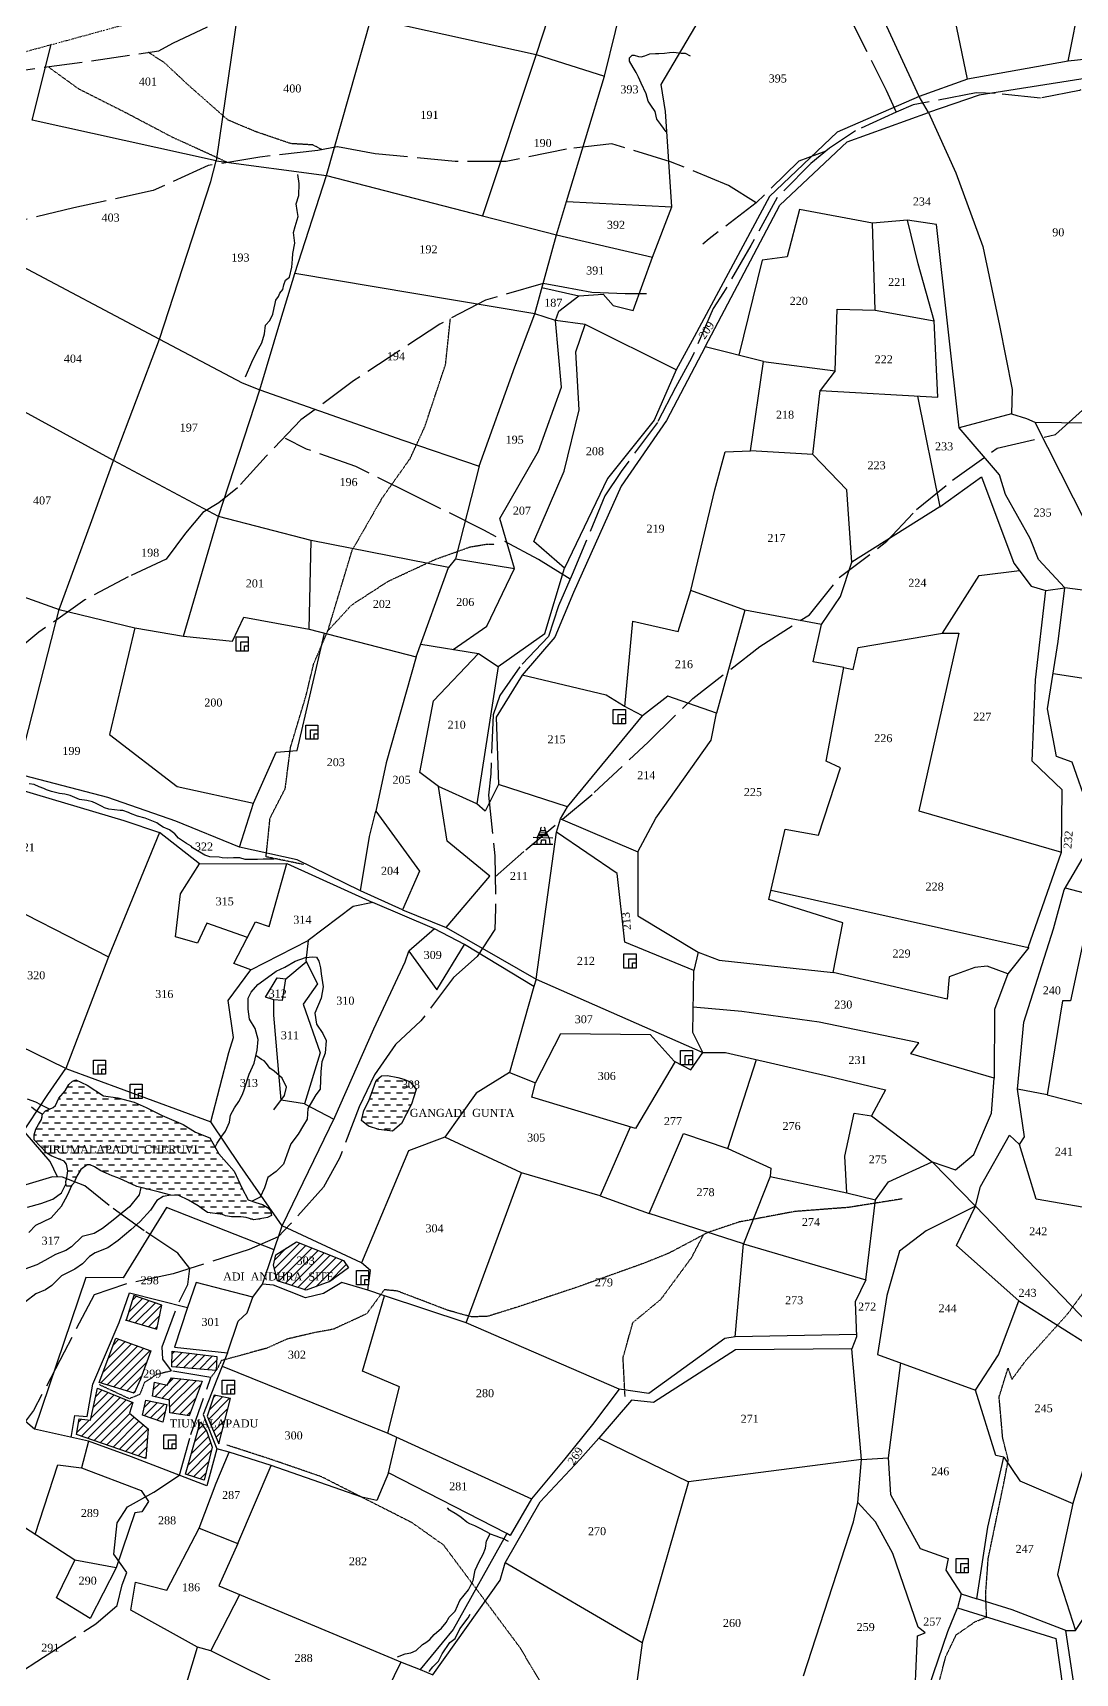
# Model space of a CAD drawing. Header units: millimetres. Extents: x 13 to 1625, y -988 to 841.
# Drawn here: x 753 to 1078, y -73 to 440 of the extents above; entities that cross this region are included whole.
import ezdxf

# ---------------------------------------------------------------- set-up
doc = ezdxf.new("R2010")
doc.units = ezdxf.units.MM
doc.header["$MEASUREMENT"] = 0
for name, pattern in [('ACAD_ISO02W100', [15, 12, -3]), ('ACAD_ISO07W100', [3, 0, -3]), ('BORDER', [1.75, 0.5, -0.25, 0.5, -0.25, 0, -0.25])]:
    doc.linetypes.add(name, pattern=pattern)
for name, color, linetype in [('CARTTRACK', 30, 'ACAD_ISO02W100'), ('NALA', 4, 'Continuous'), ('SQUAREWELL', 5, 'Continuous'), ('SURVEY_BND', 7, 'Continuous'), ('SURVEY_NO', 7, 'Continuous'), ('VILLAGE_AREA', 1, 'Continuous'), ('WATER_BODY', 4, 'Continuous')]:
    doc.layers.add(name, color=color, linetype=linetype)
doc.layers.add('FOOTPATH', color=150, linetype='ACAD_ISO07W100', lineweight=30)
doc.layers.add('VILL_BOUNDARY', color=6, linetype='BORDER', lineweight=30)
doc.styles.get("Standard").update_dxf_attribs({"font": 'TIMES.TTF'})

# ---------------------------------------------------------------- blocks, each defined once
blk = doc.blocks.new('1')
at = {"layer": 'VILLAGE_AREA'}
for points in [[(910.23, 188.45), (911.32, 190.76), (912.77, 190.81), (914.03, 188.34)], [(911.09, 190.26), (913.07, 190.22)], [(908.53, 186.41), (915.18, 186.42)], [(915.17, 188.31), (909.03, 188.48)], [(910.23, 188.45), (910.11, 186.42)], [(910.54, 189.11), (913.62, 189.15)], [(910.78, 189.6), (913.4, 189.58)], [(911.49, 186.42), (911.57, 187.76), (912.83, 187.79), (912.82, 186.42)], [(914.03, 188.34), (914.19, 186.42)]]:
    blk.add_lwpolyline(points, dxfattribs=at)
for centre, radius, start, end in [((912, 191.06), 0.74, 119.0242, 204.1162), ((911.98, 191), 0.813, 346.4629, 57.1478)]:
    blk.add_arc(centre, radius, start, end, dxfattribs=at)

msp = doc.modelspace()

# ---------------------------------------------------------------- hatches: boundary and pattern name
at = {"layer": 'VILLAGE_AREA'}
h = msp.add_hatch(dxfattribs=at)
h.set_pattern_fill('ANSI31', color=256, scale=15, style=0)
h.paths.add_polyline_path([(835.04, 62.19), (828.52, 58.14), (827.87, 54.91), (829.03, 49.97), (838, 47.05), (845.44, 49.81), (851.27, 54.02), (849.68, 56.37)])
h.paths.add_polyline_path([(811.45, 49.41), (846.56, 49.41), (846.56, 53.25), (811.45, 53.25)], flags=9)
h.paths.add_polyline_path([(834.42, 54.41), (841.22, 54.41), (841.22, 58.22), (834.42, 58.22)], flags=24)
h = msp.add_hatch(dxfattribs=at)
h.set_pattern_fill('ANSI31', color=256, scale=15, style=0)
h.paths.add_polyline_path([(792.88, 42.36), (784.18, 45.39), (781.79, 37.68), (791.4, 34.9)])
h.paths.add_polyline_path([(810.16, 26.39), (796.16, 28), (796.02, 23.09), (809.85, 22.01)])
h.paths.add_polyline_path([(789.43, 28.15), (778.52, 32.12), (773.34, 18.24), (784.31, 14.94), (786.29, 19.28)])
h.paths.add_polyline_path([(782.81, 8.63), (783.86, 11.94), (772.84, 16.51), (770.58, 6.43), (767.11, 6.87), (766.22, 2.03), (787.94, -5.46), (788.6, 3.73)])
h.paths.add_polyline_path([(794.5, 11.34), (787.95, 12.71), (786.9, 8.03), (793.24, 5.89)])
h.paths.add_polyline_path([(805.52, 18.63), (795.99, 19.68), (794.61, 17.42), (790.59, 18.36), (789.98, 13.95), (795.27, 12.74), (795.44, 8.71), (801.5, 7.83)])
h.paths.add_polyline_path([(814.34, 13.26), (809.28, 14.24), (807.11, 7.67), (810.7, -0.97)])
h.paths.add_polyline_path([(808.6, -1.97), (807, 2.9), (805.03, 5.98), (804.35, 3.82), (800.34, -10.41), (806.2, -12.25)])
h.paths.add_polyline_path([(794.74, 3.5), (823.09, 3.5), (823.09, 7.33), (794.74, 7.33)], flags=9)
at = {"layer": 'WATER_BODY'}
h = msp.add_hatch(dxfattribs=at)
h.set_pattern_fill('DASH', color=256, scale=15, style=0)
h.paths.add_polyline_path([(799.62, 98.9), (793.07, 101.65), (787.98, 104.12), (784.32, 105.78), (779.15, 107.15), (774.66, 107.8), (769.6, 111.17), (766.05, 112.83), (765.04, 112.36), (763.85, 111.35), (762.65, 109.32), (760.74, 107.05), (759.65, 104.84), (758.96, 104.16), (757.84, 103.65), (756.54, 103.11), (755.6, 102.1), (755.34, 100.45), (754.4, 98.86), (753.54, 97.35), (752.99, 95.65), (752.99, 94.02), (756.94, 89.88), (758.5, 88.98), (760.12, 88.36), (762.4, 87.35), (763.09, 86.45), (763.49, 84.35), (763.27, 82.18), (763.19, 81.93), (765.59, 80.97), (766.38, 82.69), (767.61, 84.75), (769.6, 86.3), (770.47, 86.28), (771.86, 85.67), (773.86, 84.41), (775.49, 83.63), (777.37, 82.86), (779.17, 82.2), (780.8, 81.47), (785.06, 79.43), (792.24, 77.75), (795.71, 76.78), (798.28, 76.65), (801.22, 75.23), (804.3, 73.39), (806.18, 72.13), (807.24, 71.36), (809.6, 71.03), (811.85, 70.78), (812.87, 70.3), (814.66, 70.01), (817.64, 70.01), (819.23, 69.77), (821.72, 69.07), (824.78, 69.56), (825.97, 69.77), (827.2, 70.46), (826.88, 71.97), (825.9, 72.95), (824.42, 73.85), (822.28, 74.5), (819.93, 75.3), (817.94, 79.06), (815.48, 84.25), (810.74, 89.67), (807.94, 94.64), (803.49, 96.45)])
h.paths.add_polyline_path([(870.94, 105.16), (872.4, 109.77), (870.53, 112.16), (868.55, 112.99), (866.69, 113.56), (863.47, 114.18), (861.54, 114.03), (859.93, 112.63), (858.9, 109.72), (857.6, 106.25), (856.09, 103.24), (855.31, 100.13), (857.49, 98.36), (860.77, 97.27), (865.02, 96.76), (867.88, 99.14)])
h.paths.add_polyline_path([(754.61, 89.19), (803.67, 89.19), (803.67, 93.02), (754.61, 93.02)], flags=25)
h.paths.add_polyline_path([(867.31, 109.43), (874.11, 109.43), (874.11, 113.23), (867.31, 113.23)], flags=9)

# ---------------------------------------------------------------- linework, layer by layer
at = {"layer": 'CARTTRACK'}
for points in [[(1245.8, 474.74), (1228.27, 473.83), (1225.01, 472.45), (1222.18, 463.27), (1220.67, 445.62), (1218.97, 440.98), (1213.68, 440.12), (1201.55, 442.2), (1191.21, 443.91), (1182.87, 445.3), (1173.63, 444.44), (1147.59, 441.12), (1131.12, 438.44), (1117.39, 437.21), (1106.28, 435.45), (1094.29, 427.32), (1079.76, 421.93), (1067.58, 419.58), (1053.39, 421.01), (1047.51, 421.17), (1027.78, 417.43), (1022.51, 415.14)], [(741.29, 427.11), (770.94, 431.25), (791.94, 434.34), (796.32, 436.68), (817.16, 446.65)], [(1007.84, 444.81), (1019.34, 422.08), (1022.51, 415.14), (1009.74, 409.39), (1001.6, 403.91), (995.77, 399.12), (985.3, 388.53), (977.07, 373.47), (968.51, 358.84), (965.21, 353.84), (958.53, 338.33), (953.48, 329.19), (947.83, 318.23), (936.48, 302.89), (931.38, 295.27), (921.22, 270.75), (916.89, 260.87), (913.75, 251.37), (904.78, 241.87), (898.6, 232.94), (896.45, 226.9), (895.76, 208.46), (895.06, 201.72), (896.98, 182.77), (897.25, 166.32), (897.03, 159.77), (891.53, 151.32), (884.12, 144.82), (873.87, 131.25), (866.01, 123.83), (859.4, 114.39), (854.59, 104.4), (848.45, 88.32), (843.44, 79.26), (833.29, 67.89), (829.28, 63.71), (820.26, 59.82), (796.5, 52.24), (781.55, 48.97), (771.73, 45.62), (762.38, 27.75), (752.83, 9.48), (744.23, -2.01)], [(978.73, 386.85), (970.06, 392.21), (951.97, 399.68), (933.6, 405.25), (919.37, 403.61), (900.51, 399.77), (884.63, 399.77), (859.59, 402.18), (847.75, 404.36), (841.64, 403.23), (823.5, 401.12), (807.36, 398.48), (790.21, 390.65), (765.39, 385.3), (741.96, 379.61)], [(1000.51, 403.01), (992.01, 399.86), (978.73, 386.85), (964.04, 375.63), (962.07, 373.89)], [(944.41, 358.43), (937.71, 358.43), (927.37, 358.86), (918.33, 360.45), (912.1, 361.61), (894.14, 356.4), (879.86, 348.97), (852.87, 331.21), (836.33, 319), (825.57, 307.68), (816.54, 297.75), (810.73, 293.09), (805.73, 290.04), (800.3, 283.64), (794.25, 275.45), (782.41, 269.96), (768.86, 262.75), (754.46, 252.64), (743.28, 243.34)], [(897.09, 176.27), (906.67, 184.66), (928.06, 202.54), (944.93, 218.36), (958.87, 231.99), (979.88, 248.16), (995.38, 258.15), (1004.67, 269.75), (1019.59, 281.08), (1028.8, 290.98), (1040.12, 300.16), (1054.06, 310.21), (1072.28, 314.42), (1080.7, 322.05)], [(920.55, 269.24), (910.71, 275.42), (893.54, 284.58), (871.2, 295.73), (853.6, 304.41), (838.12, 309.89), (831.59, 313.25)], [(760.32, 82.49), (758, 87.31), (750.21, 96.39), (743.89, 104.4), (737.93, 113.86), (734.79, 124.76), (729.68, 137.29), (722.36, 158.07), (721.49, 169.75), (720.38, 174.04), (713.71, 180.99), (708.15, 184.67), (690.11, 189.26), (663.27, 195.39), (620.68, 205.87)], [(734.63, -81.27), (755.94, -67.62), (772.32, -57.12), (778.96, -51.4), (780.48, -44.97), (781.99, -41.1), (777.92, -35.42), (778.96, -25.59), (782.2, -20.62), (790.43, -16.08), (798.48, -10.69), (801.99, 2.02), (808.24, 19.79), (795.94, 21.87), (793.19, 25.51), (793, 29.39), (798.4, 43.7), (801.05, 48.91), (801.63, 53.88), (797.93, 58.69), (787.42, 65.59), (776.44, 73.53), (768.82, 79.69), (761.91, 82.43), (758.72, 82.54), (744.12, 78.08)]]:
    msp.add_lwpolyline(points, dxfattribs=at)
at = {"layer": 'FOOTPATH', "ltscale": 0.0005}
for points in [[(842.92, 403.47), (840.11, 404.93), (833.26, 405.34), (822.41, 409.02), (813.6, 412.7), (801.42, 423.43), (793.65, 430.69), (788.67, 433.86)], [(813.41, 399.47), (807.77, 402.06), (796.31, 407.28), (780.54, 415.56), (766.93, 422.41), (757.36, 429.35)], [(844.82, 253.11), (852.41, 278.24), (861.88, 294.72), (870.57, 306.98), (875.15, 316.94), (881.61, 336.34), (883.11, 350.66)], [(837.2, 180.09), (825.51, 182.48), (826.74, 194.55), (831.5, 203.84), (833.14, 216.66), (838.01, 232.87), (840.36, 242.69), (844.82, 253.11), (852.26, 261.2), (863.71, 268.63), (878.48, 275.48), (889.33, 279.34), (894.38, 280.17), (896.79, 280.17)], [(1024.35, 75.6), (1007.49, 72.92), (990.8, 71.67), (973.42, 68.39), (963.53, 65.08), (951.37, 58.62), (943.46, 55.44), (923, 48.11), (904.42, 41.91), (894.86, 38.92), (889.75, 38.73), (882.41, 40.75), (873.83, 44.03), (866.49, 46.82), (862.44, 47.21), (856.94, 39.69), (846.51, 34.87), (840.63, 33.81), (832.04, 31.79), (825.57, 28.89), (811.52, 25.09), (810.27, 22.58), (808.24, 19.79)], [(937.72, 13.89), (937.09, 25.96), (940.17, 37), (948.93, 44.25), (958.54, 57.31), (962.24, 64.39)], [(1033.6, -84.2), (1037.97, -67.4), (1041.23, -60.61), (1047.18, -56.49), (1050.75, -55.06), (1050.43, -48.09), (1051.23, -36.79), (1056.31, -12.3), (1057.51, -5.98), (1055.76, 0.92), (1054.65, 13.75), (1057.43, 22.67), (1058.62, 19.18), (1063.14, 25.29), (1076.16, 39.79), (1081.73, 47.38)], [(795.94, 21.87), (791.44, 20.76), (787.48, 18.26), (786.04, 14.5), (782.76, 13.15), (773.3, 17.58)], [(979.73, -220.41), (977.28, -214.82), (972.42, -208.07), (969.04, -193.53), (964.9, -186.89), (956.88, -173.87), (949.6, -156), (940.95, -130.34), (937.18, -112.1), (933.42, -104.59), (917.36, -85.62), (904.96, -64.71), (896.68, -53.57), (880.99, -32.56), (871.08, -25.55), (842.85, -11.23), (826.43, -5.59), (813.19, -1.31)]]:
    msp.add_lwpolyline(points, dxfattribs=at)
at = {"layer": 'NALA'}
for points in [[(950.52, 409.02), (948.92, 411.28), (947.63, 412.99), (947.13, 415.34), (945.81, 417.31), (944.91, 418.57), (944.32, 420.94), (942.75, 424.22), (941.88, 426.12), (941.21, 427.6), (940.29, 429.14), (939.14, 431.15), (939.08, 432.18), (939.98, 432.99), (940.54, 432.97), (941.94, 432.52), (942.78, 432.46), (943.87, 432.8), (945.5, 433.41), (947.21, 433.53), (948.28, 433.53), (950.04, 433.58), (951.64, 433.83), (952.87, 433.89), (955.29, 433.61), (956.49, 433.61), (958.1, 432.79)], [(819.08, 332.51), (821.1, 337.04), (822.58, 340.26), (824.21, 343.12), (825.05, 345.88), (825.3, 348.59), (826.63, 350.09), (827.62, 352.06), (828.02, 353.98), (828.31, 355.41), (828.56, 356.4), (829.35, 357.58), (829.79, 358.57), (830.73, 359.77), (831.03, 361.2), (831.57, 362.63), (832.81, 363.66), (833.55, 366.72), (833.79, 369.19), (833.84, 370.96), (833.84, 370.96), (834.49, 374.29), (834.09, 377.59), (834.63, 379.46), (835.53, 382.54), (835.23, 384.46), (834.93, 386.58), (835.72, 389.15), (835.82, 392.86), (835.42, 395.71)], [(828.05, 181.71), (824.58, 181.71), (822.77, 181.64), (820.29, 181.64), (818.99, 181.64), (817.29, 182.13), (815.28, 182.2), (813.31, 182.06), (811.74, 182.13), (810.87, 182.43), (807.92, 182.53), (806.33, 183.04), (802.55, 185.25), (802.06, 185.79), (800.68, 186.7), (799.11, 187.68), (798.1, 188.36), (796.95, 189.64), (795.27, 190.96), (793.33, 191.77), (792.22, 192.48), (791.34, 193.16), (787.76, 194.61), (785.28, 195.22), (783.09, 195.98), (782.5, 196.33), (780.69, 196.92), (779.9, 196.96), (776.4, 197.37), (775, 197.78), (774.31, 198.18), (772.34, 199.18), (771.22, 199.67), (769.5, 200.11), (767.21, 200.43), (764.22, 201.61), (762.6, 202.05), (760.88, 202.27), (758.47, 202.91), (756.85, 203.45), (755.99, 203.79), (754.54, 204.33), (753.01, 205.08), (751.44, 205.28)], [(809.55, 91.79), (810.26, 93.07), (811.67, 95.19), (812.79, 96.8), (814.08, 99.62), (814.42, 101.74), (815.62, 104.11), (817.03, 106.06), (818.12, 108.18), (818.78, 110.03), (819.72, 113), (820.18, 114.58), (821.76, 118.02), (822.74, 122.06), (823, 125.45), (822.11, 128.83), (820.36, 131.81), (819.9, 134.89), (819.87, 138.35), (820.85, 140.15), (822.94, 142.63), (825.98, 144.78), (828.7, 146.78), (831.37, 147.97), (834.61, 149.89), (837.79, 151.06), (840.14, 151.29), (841.23, 151.09), (841.95, 149.92), (842.55, 147.83), (842.75, 145.97), (843.38, 141.92), (842.72, 138.37), (840.78, 133.65), (841.29, 130.25), (843.24, 127.24), (844.25, 125.1), (843.99, 121.1), (842.93, 118.41), (842.58, 115.38), (842.38, 109.89), (841.1, 108.12), (838.56, 103.82), (838.32, 100.47), (837.15, 98.61), (835.56, 95.81), (833.29, 92.84), (831.94, 89.4), (830.91, 86.47), (828.68, 84.14), (826.1, 82.27), (824.98, 79.06), (823.66, 76.13), (821.11, 74.9)], [(827.96, 103.4), (831.21, 107.89), (831.91, 110.55), (830.51, 113.32), (828.01, 115.48), (826.66, 116.46), (825.68, 117.91), (824.92, 118.73), (824.08, 119.18), (823.37, 119.65), (822.33, 120.37)], [(757.84, 103.65), (755.06, 104.97), (753.58, 105.88), (750.94, 106.74)], [(752.18, 104.35), (753.37, 103.43), (755.6, 102.1)], [(786.32, 79.13), (785.81, 76.9), (782.85, 73.08), (777.72, 68.93), (774.35, 66.37), (771.74, 64.83), (767.98, 63.89), (764.69, 60.67), (762.87, 59.53), (759.72, 58.19), (756.36, 56.38), (753.81, 55.03), (750.05, 53.69)], [(750.96, 73.05), (755.11, 74.18), (758.84, 75.54), (761.57, 77.48), (762.98, 80.39)], [(751.37, 65.15), (753.52, 67.43), (758.36, 69.69), (761.57, 73.37), (763.41, 76.76), (764.9, 80.05)], [(795.71, 76.78), (793.34, 76.39), (791.37, 75.13), (789.35, 72.1), (786.13, 68.58), (783.23, 65.95), (779.23, 62.57), (776.06, 60.32), (772.04, 58.71), (770.28, 57.62), (768.17, 55.29), (765.71, 53.62), (761.53, 51.55), (758.58, 48.56), (756.6, 47.19), (753.52, 45.96), (750.35, 43.45)], [(866.62, -67.46), (868.95, -66.57), (870.74, -66.26), (872.44, -65.48), (874.35, -63.66), (875.4, -62.96), (876.64, -62.03), (878, -60.48), (880.37, -58.56), (881.77, -56.74), (882.74, -55.11), (884.6, -53.21), (886.08, -49.87), (888.73, -46.55), (890.28, -43.68), (890.9, -40.39), (892.08, -37.7), (893.35, -35.44), (894.04, -33.49), (894.38, -31.28), (895.56, -29.03), (892.65, -27.48), (890.73, -26.52), (889.22, -25.91), (888.23, -25.39), (886.51, -23.99), (885.14, -22.96), (882.85, -21.66), (882.26, -20.91)], [(895.56, -29.03), (897.31, -29.71), (898.72, -30.16), (899.44, -30.43), (901.21, -31.39)], [(876.45, -72.06), (877.61, -70.57), (879.4, -68.79), (880.52, -66.54), (882.97, -63.04), (884.57, -61.79), (886.04, -58.73), (888.69, -55.34), (889.28, -54.14)]]:
    msp.add_lwpolyline(points, dxfattribs=at)
at = {"layer": 'SQUAREWELL'}
for points in [[(816.11, 251.21), (819.91, 251.21), (819.91, 246.77), (816.11, 246.77)], [(817.61, 249.68), (819.91, 249.68), (819.91, 246.77), (817.61, 246.77)], [(818.76, 248.42), (819.91, 248.42), (819.91, 246.77), (818.76, 246.77)], [(934.04, 228.52), (937.84, 228.52), (937.84, 224.07), (934.04, 224.07)], [(935.54, 226.99), (937.84, 226.99), (937.84, 224.07), (935.54, 224.07)], [(936.69, 225.72), (937.84, 225.72), (937.84, 224.07), (936.69, 224.07)], [(837.93, 223.67), (841.73, 223.67), (841.73, 219.23), (837.93, 219.23)], [(839.43, 222.14), (841.73, 222.14), (841.73, 219.23), (839.43, 219.23)], [(840.58, 220.88), (841.73, 220.88), (841.73, 219.23), (840.58, 219.23)], [(937.37, 152.14), (941.17, 152.14), (941.17, 147.7), (937.37, 147.7)], [(938.87, 150.61), (941.17, 150.61), (941.17, 147.7), (938.87, 147.7)], [(940.02, 149.35), (941.17, 149.35), (941.17, 147.7), (940.02, 147.7)], [(771.53, 118.99), (775.33, 118.99), (775.33, 114.55), (771.53, 114.55)], [(955.04, 121.95), (958.83, 121.95), (958.83, 117.51), (955.04, 117.51)], [(956.54, 120.42), (958.83, 120.42), (958.83, 117.51), (956.54, 117.51)], [(957.69, 119.16), (958.83, 119.16), (958.83, 117.51), (957.69, 117.51)], [(773.03, 117.46), (775.33, 117.46), (775.33, 114.55), (773.03, 114.55)], [(774.18, 116.19), (775.33, 116.19), (775.33, 114.55), (774.18, 114.55)], [(782.99, 111.45), (786.78, 111.45), (786.78, 107.01), (782.99, 107.01)], [(784.49, 109.92), (786.78, 109.92), (786.78, 107.01), (784.49, 107.01)], [(785.64, 108.66), (786.78, 108.66), (786.78, 107.01), (785.64, 107.01)], [(853.76, 53.24), (857.55, 53.24), (857.55, 48.8), (853.76, 48.8)], [(855.26, 51.71), (857.55, 51.71), (857.55, 48.8), (855.26, 48.8)], [(856.41, 50.45), (857.55, 50.45), (857.55, 48.8), (856.41, 48.8)], [(811.81, 19), (815.6, 19), (815.6, 14.56), (811.81, 14.56)], [(813.31, 17.47), (815.6, 17.47), (815.6, 14.56), (813.31, 14.56)], [(814.46, 16.2), (815.6, 16.2), (815.6, 14.56), (814.46, 14.56)], [(793.51, 1.9), (797.31, 1.9), (797.31, -2.54), (793.51, -2.54)], [(795.01, 0.37), (797.31, 0.37), (797.31, -2.54), (795.01, -2.54)], [(796.16, -0.89), (797.31, -0.89), (797.31, -2.54), (796.16, -2.54)], [(1041.19, -36.77), (1044.99, -36.77), (1044.99, -41.21), (1041.19, -41.21)], [(1042.69, -38.3), (1044.99, -38.3), (1044.99, -41.21), (1042.69, -41.21)], [(1043.84, -39.57), (1044.99, -39.57), (1044.99, -41.21), (1043.84, -41.21)]]:
    msp.add_lwpolyline(points, close=True, dxfattribs=at)
at = {"layer": 'SURVEY_BND'}
for points in [[(1044.77, 425.47), (1029.65, 420.04), (1015.72, 450.33), (1008.11, 476.55), (1002.05, 514)], [(1076.18, 431.1), (1044.77, 425.47), (1039.24, 452.19), (1030.92, 494.83), (1028.5, 507.57)], [(1029.65, 420.04), (1004, 408.89), (982.82, 388.85), (959.37, 344.96), (953.64, 334.63), (925.2, 348.82), (915.95, 350.04), (916.97, 352.98), (923.29, 357.76), (930.9, 358.26), (933.97, 354.8), (940.23, 353.17), (946.26, 369.84), (952.31, 385.55), (950.35, 415.38), (949.02, 423.83), (962.21, 446.25), (972.88, 443.58), (990.61, 504.55)], [(1102.53, 433.88), (1076.18, 431.1), (1080.07, 450.58), (1083.9, 471.6), (1087.87, 495.01)], [(918.92, 460.64), (909.88, 433.19), (931.27, 426.46)], [(817.54, 452.46), (809.88, 400.01), (844.42, 395.37)], [(919.36, 387.22), (931.27, 426.46), (938.15, 454.41), (962.21, 446.25)], [(844.42, 395.37), (858.37, 444.57), (909.88, 433.19)], [(809.88, 400.01), (752.43, 412.66), (758.32, 436.29)], [(909.88, 433.19), (893.15, 382.8), (916.24, 376.81)], [(1102.44, 430.52), (1087.52, 426.68), (1048.44, 420.47), (1032.61, 415.09), (1041.11, 396.18), (1049.55, 373.23), (1054.72, 348.51), (1058.77, 328.56), (1058.5, 320.89), (1063.16, 319.44), (1065.77, 318.28), (1082.47, 318.06), (1084.31, 347.42), (1086.82, 364.38), (1090.34, 382.75)], [(1032.61, 415.09), (1029.65, 420.04)], [(962.73, 341.82), (986.12, 386.06), (1007.15, 405.94), (1032.61, 415.09)], [(745.82, 368.87), (792.17, 344.21), (808.24, 393.51), (809.88, 400.01)], [(909.49, 352.13), (834.44, 364.71), (844.42, 395.37), (893.15, 382.8)], [(916.24, 376.81), (919.36, 387.22), (952.31, 385.55)], [(1058.5, 320.89), (1042.14, 316.57), (1035.12, 380.09), (1025.96, 381.39), (1015.11, 380.51), (992.22, 384.73), (988.43, 370.01), (980.59, 368.95), (973.32, 339.19)], [(981.01, 337.27), (1003.43, 334.39), (1003.99, 353.62), (1015.89, 353.29), (1015.11, 380.51)], [(1015.89, 353.29), (1034.35, 349.96), (1029.3, 367.81), (1025.96, 381.39)], [(915.95, 350.04), (909.49, 352.13), (916.24, 376.81), (946.26, 369.84)], [(777.79, 306.38), (738.59, 327.64), (745.82, 368.87)], [(792.17, 344.21), (818.06, 330.64), (823.59, 328.43), (830.08, 350.34), (834.44, 364.71)], [(911.74, 360.35), (923.29, 357.76)], [(823.59, 328.43), (868.25, 312.71), (892.09, 304.59), (903.27, 335.57), (909.49, 352.13)], [(873.89, 248.95), (891.88, 245.98), (898.02, 242), (912.67, 252.25), (918.81, 272.67), (909.2, 281.02), (918.68, 302.98), (923.35, 322.13), (922.3, 340.27), (925.2, 348.82)], [(892.09, 304.59), (884.72, 275.6), (903.11, 272.6), (898.58, 288.18), (910.63, 309.22), (917.9, 329.24), (915.95, 350.04)], [(1003.43, 334.39), (998.71, 328.25), (1035.53, 326.11), (1034.35, 349.96)], [(810.65, 288.8), (777.79, 306.38), (792.17, 344.21)], [(937.69, 229.41), (940.14, 256.12), (954.34, 252.93), (958.28, 265.76), (965.78, 297.2), (968.97, 309.08), (976.93, 309.39), (981.01, 337.27), (962.73, 341.82), (950.69, 318.85), (936.47, 298.36), (921.65, 265.12), (915.73, 251.16), (905.54, 239.3)], [(953.64, 334.63), (946.77, 318.9), (932.2, 300.74), (918.81, 272.67)], [(884.72, 275.6), (882.53, 272.86), (839.62, 281.34), (810.65, 288.8), (823.59, 328.43)], [(1029.08, 326.48), (1036.13, 291.89), (1008.61, 274.6), (1007.07, 297.17), (996.46, 308.22), (998.71, 328.25)], [(1065.77, 318.28), (1085.79, 278.88), (1092.82, 264.22), (1075.14, 266.52)], [(1036.13, 291.89), (1049.13, 301.19), (1059.28, 274.26), (1064.65, 267.03), (1069.2, 265.71), (1075.14, 266.52), (1066.95, 275.39), (1064.35, 281.98), (1056.64, 295.66), (1054.77, 301.84), (1042.14, 316.57)], [(996.46, 308.22), (976.93, 309.39)], [(729.6, 270.87), (760.85, 259.78), (770.67, 286.46), (777.79, 306.38)], [(760.85, 259.78), (784.48, 254.03), (799.69, 251.48), (810.65, 288.8)], [(799.69, 251.48), (815.04, 249.92), (818.56, 257.42), (838.97, 253.62), (839.62, 281.34)], [(838.97, 253.62), (872.47, 245), (882.53, 272.86)], [(884, 247.28), (894.49, 254.54), (903.11, 272.6)], [(999.17, 255.07), (1005.01, 263.88), (1008.61, 274.6)], [(1006.06, 241.6), (1008.99, 240.98), (1010.62, 247.9), (1036.99, 252.34), (1048.45, 270.35), (1060.97, 271.98)], [(975.11, 259.52), (958.28, 265.76)], [(1036.99, 252.34), (1042.1, 252.34), (1029.59, 196.9), (1074.15, 183.91), (1074.34, 203.42), (1065.01, 212.36), (1065.98, 237.79), (1069.2, 265.71)], [(1033.71, 87.19), (1047.24, 73.32), (1048.82, 79.44), (1057.87, 95.5), (1060.99, 92.56), (1062.6, 95.04), (1060.35, 109.9), (1062.36, 130.87), (1071.69, 160.04), (1074.95, 172.18), (1082.42, 184.81), (1082.42, 198.12), (1077.5, 212.05), (1072.63, 213.84), (1069.73, 228.7), (1073.09, 249.82), (1075.14, 266.52)], [(1071.49, 239.77), (1094.62, 236.22), (1094.79, 257.09), (1092.82, 264.22)], [(817.18, 185.56), (797.27, 193.66), (776, 201.01), (747.72, 208.45), (760.85, 259.78)], [(960.53, 152.69), (967.14, 150.25), (1002.75, 146.37), (1005.75, 161.88), (982.66, 169.14), (987.81, 191.09), (998.19, 189.25), (1005.09, 210.34), (1000.53, 212.37), (1006.06, 241.6), (996.55, 243.44), (999.17, 255.07), (975.11, 259.52), (966.35, 227.41)], [(784.48, 254.03), (776.61, 220.71), (797.7, 204.5), (821.57, 199.27)], [(854.98, 171.86), (835.18, 181.55), (817.18, 185.56), (821.57, 199.27), (828.69, 215.19), (835.18, 215.76), (843.73, 252.39)], [(872.47, 245), (863.07, 211.9), (859.78, 196.79), (873.49, 177.97), (868.13, 165.94), (881.84, 160.44), (895.48, 176.42), (882.08, 187.43), (879.37, 204.46)], [(898.02, 242), (891.37, 199), (879.37, 204.46), (873.55, 208.86), (877.81, 231.26), (891.88, 245.98)], [(919.72, 198.16), (943.12, 226.54), (937.21, 229.66), (931.77, 233.05), (905.54, 239.3), (897.38, 226.13), (898.16, 205.1)], [(917.5, 194.41), (941.74, 184.03), (947.3, 194.54), (964.63, 218.93), (966.35, 227.41), (951.08, 232.72), (943.12, 226.54)], [(737.47, 171.03), (709.51, 186.22), (720.38, 211.83), (781.05, 193.86), (792.17, 190.07)], [(881.84, 160.44), (909.9, 144.28), (916.29, 190.22), (917.5, 194.41), (919.72, 198.16), (898.16, 205.1), (894.03, 196.74), (891.37, 199)], [(1075.3, 172.78), (1092.68, 168.21), (1094.05, 188.48), (1094.53, 203.43)], [(868.13, 165.94), (854.98, 171.86), (857.79, 188.88), (859.78, 196.79)], [(804.68, 180.29), (792.17, 190.07), (776.21, 151.29), (762.92, 116.37), (808.27, 99.73)], [(941.74, 184.03), (941.7, 164.07), (960.53, 152.69), (959.22, 146.97), (937.68, 155.79), (935.23, 177.26), (916.29, 190.22)], [(819.67, 157.31), (807.03, 161.74), (804.08, 155.55), (797.18, 157.49), (798.77, 170.93), (804.68, 180.29), (831.98, 180.44)], [(820.78, 147.15), (815.45, 149.21), (822.19, 162.13), (826.45, 160.71), (831.98, 180.44), (858.85, 168.19)], [(983.35, 172.07), (1063.68, 154.2), (1074.15, 183.91)], [(762.92, 116.37), (738.69, 128.09), (737.8, 153.31), (732.95, 155.99), (737.47, 171.03), (776.21, 151.29)], [(1083.99, 170.5), (1076.97, 137.47), (1074.43, 137.47), (1069.64, 108.09), (1060.35, 109.9)], [(878.12, 159.95), (858.85, 168.19), (852.68, 167.01), (838.66, 156.39), (837.89, 150.01), (841.6, 142.76), (837.12, 136.41), (842.36, 121.28), (837.55, 105.3), (846.72, 100.55)], [(1069.64, 108.09), (1093.02, 102.2), (1094.76, 114.03), (1091.2, 132.52), (1092.36, 142.22), (1090.91, 154.7), (1092.68, 168.21)], [(909.9, 144.28), (909.25, 142), (887.57, 155.14), (878.12, 159.95), (870.15, 153.06), (878.83, 140.95), (887.57, 155.14)], [(830.57, 67.24), (817.42, 86.08), (808.27, 99.73), (813.85, 121.39), (815.28, 126.08), (813.64, 137.65), (820.78, 147.15), (838.66, 156.39)], [(1063.95, 154.2), (1057.39, 145.94), (1050.93, 148.31), (1047.06, 147.88), (1038.98, 144.98), (1038.45, 137.99), (1002.75, 146.37)], [(837.55, 105.3), (830.2, 106.5), (827.93, 133.05), (827.97, 137.79), (825.3, 138.67), (828.93, 144.68), (831.73, 144.35), (838.08, 149.63)], [(909.25, 142), (901.56, 115.07), (891.22, 108.64), (881.38, 94.87), (870.01, 90.59), (855.29, 55.61), (830.57, 67.24), (847.02, 101.18), (859.16, 128.79), (869.02, 149.69), (870.15, 153.06)], [(831.53, 144.37), (830.56, 137.58), (827.97, 137.79)], [(909.9, 144.28), (962, 121.37), (958.89, 127.58), (959.22, 146.97)], [(1057.39, 145.94), (1053.19, 134.75), (1053.06, 113.36), (1027.08, 120.89), (1029.57, 124.35), (998.43, 130.84), (974.25, 134.2), (959.03, 135.56)], [(901.56, 115.07), (909.72, 111.86), (917.59, 127.26), (945.55, 126.94), (953.1, 118.66), (958.31, 115.9), (962, 121.37)], [(953.43, 118.49), (940.94, 97.56), (908.6, 107.41), (909.72, 111.86)], [(939.27, 98.07), (929.9, 76.57), (945.24, 71.04), (956.02, 96.09), (969.89, 91.32), (978.81, 119.12)], [(962, 121.37), (969.1, 121.34), (1001.28, 114), (1019.08, 109.71), (1014.74, 101.57), (1033.71, 87.19), (1041.05, 84.73), (1046.73, 89.46), (1052.27, 102.4), (1053.06, 113.36)], [(828.01, 59.71), (794.38, 72.94), (780.84, 50.93), (769.19, 51.05), (753.07, 3.64), (737.53, 16.92), (726.12, 22.79), (712.47, 10.8), (737.32, 78.44), (741.28, 76.38), (745.17, 89.87), (757.32, 108.2), (762.92, 116.37)], [(969.89, 91.32), (983.25, 85.23), (983.07, 82.62), (1007.09, 77.51), (1006.44, 88.95), (1009.32, 102.43), (1014.74, 101.57)], [(1093.02, 102.2), (1085.97, 72.13), (1066.27, 75.47), (1060.99, 92.56)], [(929.9, 76.57), (905.32, 83.73), (881.38, 94.87)], [(1007.09, 77.51), (1016.03, 75.34), (1020.07, 80.94), (1033.71, 87.19)], [(935.87, 16.13), (888.1, 36.91), (905.32, 83.73)], [(983.07, 82.62), (974.77, 61.57), (945.24, 71.04)], [(974.77, 61.57), (1013.02, 50.31), (1016.03, 75.34)], [(1047.24, 73.32), (1031.87, 65.63), (1023.49, 59.29), (1019.57, 45.42), (1016.66, 26.95), (1047.26, 15.87)], [(1060.8, 43.71), (1041.27, 61.04), (1047.24, 73.32)], [(1047.24, 73.32), (1082.51, 36.74), (1081.42, 48.26), (1085.97, 72.13)], [(857.34, 47.04), (849.14, 49.5), (843.43, 46.06), (837.85, 44.72), (827.84, 48.62), (824.35, 48.95), (830.57, 67.24)], [(1010.06, 33.23), (972.15, 32.48), (974.77, 61.57)], [(888.1, 36.91), (862.51, 45.34), (857.34, 47.04), (858.18, 53.21), (855.29, 55.61)], [(764.6, 1.07), (765.73, 7.95), (769.55, 7.57), (771.39, 17.7), (779.57, 36.96), (782.86, 46.28), (800.98, 41.69), (796.85, 29.25), (813.44, 27.49), (810.07, 19.17), (805.8, 8.27), (810.09, -2.45)], [(813.44, 27.49), (816.76, 37.41), (819.58, 39.99), (821.41, 44.94), (803.67, 49.5), (800.98, 41.69)], [(821.41, 44.94), (824.35, 48.95)], [(1013.02, 50.31), (1009.61, 43.46), (1010.09, 32.55), (1008.6, 28.72)], [(811.75, 23.33), (863.54, 2.37), (867.19, 16.9), (855.67, 21.82), (862.51, 45.34)], [(1056.1, -5.08), (1053.58, -4.54), (1047.26, 15.87), (1054.42, 26.83), (1060.8, 43.71), (1083.89, 29.21)], [(1087.08, 11.79), (1077.69, -19.58), (1072.86, -41.79), (1078.48, -59.24), (1092.26, -38.62), (1103.22, -22.37), (1119.23, 4.21), (1132.32, 26.31), (1138.82, 40.74)], [(972.15, 32.48), (968.94, 32), (945.16, 14.75), (935.87, 16.13), (927.57, 5.12), (918.88, -5.66), (908.47, -18.13), (901.8, -29.59), (900.72, -28.99), (884.01, -58.9), (873.67, -71.43), (877.61, -73.13), (898.69, -43.51), (900.25, -38.15), (911.2, -19.1), (923.65, -5.76), (929.48, 0.85)], [(1011.66, -5.8), (1008.6, 28.72), (972.21, 28.42), (946.57, 11.97), (939.71, 12.7), (929.48, 0.85), (957.57, -12.85)], [(1023.82, 24.36), (1019.96, -5.33), (1020.67, -16.75), (1029.97, -33.67), (1038.74, -36.76), (1037.99, -40.39), (1042.76, -47.82), (1047.72, -49.39)], [(769.98, -0.13), (753.07, 3.64)], [(863.54, 2.37), (908.47, -18.13)], [(900.72, -28.99), (863.75, -9.95), (866.36, 1.08)], [(791.65, -105.53), (804.04, -64.49), (783.26, -52.91), (784.73, -44.13), (794.45, -46.69), (804.55, -27.23), (809.91, -13.24), (813.93, -3.55), (810.09, -2.45), (806.99, -14), (783.39, -5), (769.98, -0.13), (767.85, -8.39), (786.41, -15.53), (788.72, -18.94), (786.71, -22.22), (784.53, -22.46), (778.63, -39.69), (770.54, -55.55), (759.95, -49.08), (765.73, -37.27), (729.72, -13.95)], [(863.75, -9.95), (860.17, -18.67), (855.46, -17.62), (827.07, -7.71), (813.93, -3.55)], [(1075.46, -59.23), (1058.69, -52.75), (1047.72, -49.39), (1051.15, -26.98), (1056.1, -5.08), (1061.16, -12.5), (1077.69, -19.58)], [(753.32, -29.23), (760.37, -7.45), (767.85, -8.39)], [(804.55, -27.23), (816.72, -32.1), (827.07, -7.71)], [(1011.66, -5.8), (957.57, -12.85), (943.02, -63.12), (940.38, -83.2), (951.49, -87.98)], [(1028.01, -86.99), (1029.12, -60.91), (1031.56, -60.03), (1029.34, -58.2), (1021.41, -35.2), (1016.03, -25.31), (1010.43, -19.22), (1011.66, -5.8), (1019.96, -5.33)], [(993.53, -73.41), (1009.16, -25.33), (1010.43, -19.22)], [(816.72, -32.1), (810.74, -45.3), (868.09, -69.3), (873.67, -71.43)], [(778.63, -39.69), (765.73, -37.27)], [(943.02, -63.12), (900.25, -38.15)], [(867.67, -69.12), (857.17, -90.45), (834.79, -78.8), (808.28, -65.57), (817.25, -48.02)], [(1042.76, -47.82), (1041.62, -52.17), (1072.4, -61.76), (1077.85, -100.93), (1079.36, -113.31), (1078.37, -115.76), (1034.66, -115.52), (1028.44, -111.1), (1032.56, -77.27), (1038.57, -59.53), (1041.62, -52.17)], [(1121.42, -148.31), (1109.46, -165.75), (1082.54, -154.86), (1067.83, -147.1), (1079.05, -121.42), (1083.31, -111.72), (1079.15, -83.47), (1075.46, -59.23), (1078.48, -59.24)], [(808.28, -65.57), (804.04, -64.49)]]:
    msp.add_lwpolyline(points, dxfattribs=at)
at = {"layer": 'VILL_BOUNDARY'}
msp.add_lwpolyline([(550.69, 50.5), (568.11, 94.98), (584.88, 124.27), (615.05, 176.86), (620.99, 207.45), (626.44, 222.27), (643.92, 261.67), (649.9, 276.38), (663.67, 307.1), (672.01, 326.67), (679.79, 343.58), (701.91, 395.09), (719.62, 425.82), (763.11, 437.58), (817.54, 452.46)], dxfattribs=at)
at = {"layer": 'VILLAGE_AREA'}
for points in [[(851.27, 54.02), (845.44, 49.81), (838, 47.05), (829.03, 49.97), (827.87, 54.91), (828.52, 58.14), (835.04, 62.19), (849.68, 56.37), (851.27, 54.02)], [(781.45, 37.78), (791.4, 34.9), (792.88, 42.36), (784.18, 45.39), (781.79, 37.68)], [(786.29, 19.28), (784.31, 14.94), (773.34, 18.24), (778.52, 32.12), (789.43, 28.15), (786.29, 19.28)], [(809.85, 22.01), (796.02, 23.09), (796.16, 28), (810.16, 26.39), (809.85, 22.01)], [(782.81, 8.63), (788.6, 3.73), (787.94, -5.46), (766.22, 2.03), (767.11, 6.87), (770.58, 6.43), (772.84, 16.51), (783.86, 11.94), (782.81, 8.63)], [(795.27, 12.74), (789.98, 13.95), (790.59, 18.36), (794.61, 17.42), (795.99, 19.68), (805.52, 18.63), (801.5, 7.83), (795.44, 8.71), (795.27, 12.74)], [(787.95, 12.71), (794.5, 11.34), (793.24, 5.89), (786.9, 8.03), (787.95, 12.71)], [(810.7, -0.97), (814.34, 13.26), (809.28, 14.24), (807.11, 7.67), (810.7, -0.97)], [(806.2, -12.25), (800.34, -10.41), (804.35, 3.82), (805.03, 5.98), (807, 2.9), (808.6, -1.97), (806.2, -12.25)]]:
    msp.add_lwpolyline(points, dxfattribs=at)
at = {"layer": 'WATER_BODY'}
for points in [[(824.78, 69.56), (821.72, 69.07), (819.23, 69.77), (817.64, 70.01), (814.66, 70.01), (812.87, 70.3), (811.85, 70.78), (809.6, 71.03), (807.24, 71.36), (806.18, 72.13), (804.3, 73.39), (801.22, 75.23), (798.28, 76.65), (795.71, 76.78), (792.24, 77.75), (785.06, 79.43), (780.8, 81.47), (779.17, 82.2), (777.37, 82.86), (775.49, 83.63), (773.86, 84.41), (771.86, 85.67), (770.47, 86.28), (769.6, 86.3), (767.61, 84.75), (766.38, 82.69), (765.37, 80.48), (764.43, 79.62), (763.24, 79.62), (763.05, 79.76), (762.91, 81.03), (763.27, 82.18), (763.49, 84.35), (763.09, 86.45), (762.4, 87.35), (760.12, 88.36), (758.5, 88.98), (756.94, 89.88), (752.99, 94.02), (752.99, 95.65), (753.54, 97.35), (754.4, 98.86), (755.34, 100.45), (755.6, 102.1), (756.54, 103.11), (757.84, 103.65), (758.96, 104.16), (759.65, 104.84), (760.74, 107.05), (762.65, 109.32), (763.85, 111.35), (765.04, 112.36), (766.05, 112.83), (769.6, 111.17), (774.66, 107.8), (779.15, 107.15), (784.32, 105.78), (787.98, 104.12), (793.07, 101.65), (799.62, 98.9), (803.49, 96.45), (807.94, 94.64), (810.74, 89.67), (815.48, 84.25), (817.94, 79.06), (819.93, 75.3), (822.28, 74.5), (824.42, 73.85), (825.9, 72.95), (826.88, 71.97), (827.2, 70.46), (825.97, 69.77), (824.78, 69.56)], [(872.4, 109.77), (870.94, 105.16), (867.88, 99.14), (865.02, 96.76), (860.77, 97.27), (857.49, 98.36), (855.31, 100.13), (856.09, 103.24), (857.6, 106.25), (858.9, 109.72), (859.93, 112.63), (861.54, 114.03), (863.47, 114.18), (866.69, 113.56), (868.55, 112.99), (870.53, 112.16), (872.4, 109.77)]]:
    msp.add_lwpolyline(points, dxfattribs=at)

# ---------------------------------------------------------------- block references
at = {"layer": 'VILLAGE_AREA'}
msp.add_blockref('1', (0, 0), dxfattribs=at)

# ---------------------------------------------------------------- texts
at = {"layer": 'SURVEY_NO'}
for s, p in [('401', (785.73, 423.49)), ('395', (982.61, 424.45)), ('400', (830.87, 421.32)), ('393', (936.25, 421.06)), ('191', (873.74, 413.08)), ('190', (909.11, 404.29)), ('234', (1027.68, 386.01)), ('403', (774.07, 380.99)), ('392', (932.05, 378.72)), ('90', (1071.26, 376.38)), ('193', (814.66, 368.5)), ('192', (873.43, 371.06)), ('391', (925.56, 364.45)), ('221', (1019.95, 360.85)), ('187', (912.45, 354.37)), ('220', (989.19, 354.96)), ('404', (762.3, 336.91)), ('194', (863.28, 337.66)), ('222', (1015.75, 336.68)), ('197', (798.52, 315.39)), ('218', (984.89, 319.38)), ('195', (900.38, 311.6)), ('208', (925.47, 307.98)), ('233', (1034.61, 309.5)), ('223', (1013.52, 303.6)), ('196', (848.45, 298.34)), ('407', (752.65, 292.59)), ('207', (902.64, 289.42)), ('235', (1065.38, 288.83)), ('219', (944.41, 283.78)), ('217', (982.21, 280.88)), ('198', (786.44, 276.27)), ('201', (819.16, 266.66)), ('224', (1026.26, 266.86)), ('202', (858.87, 260.26)), ('206', (884.93, 260.88)), ('216', (953.29, 241.44)), ('200', (806.2, 229.45)), ('227', (1046.54, 225.04)), ('210', (882.25, 222.51)), ('215', (913.47, 217.97)), ('226', (1015.62, 218.32)), ('199', (761.83, 214.34)), ('203', (844.47, 210.82)), ('205', (865.01, 205.31)), ('214', (941.52, 206.75)), ('225', (974.85, 201.47)), ('321', (747.56, 184.21)), ('322', (803.27, 184.46)), ('204', (861.42, 176.87)), ('211', (901.72, 175.25)), ('228', (1031.66, 171.95)), ('315', (809.74, 167.34)), ('314', (834.02, 161.6)), ('309', (874.76, 150.59)), ('212', (922.65, 148.74)), ('229', (1021.31, 151.03)), ('320', (750.82, 144.24)), ('316', (790.85, 138.38)), ('312', (826.31, 138.52)), ('310', (847.46, 136.3)), ('240', (1068.29, 139.5)), ('230', (1003.1, 135.08)), ('307', (921.98, 130.5)), ('311', (830.12, 125.49)), ('231', (1007.53, 117.76)), ('313', (817.32, 110.59)), ('306', (929.16, 112.77)), ('308', (867.94, 110.11)), ('GANGADI  GUNTA', (870.42, 101.24)), ('277', (949.87, 98.65)), ('276', (986.94, 97.13)), ('TIRUMALAPADU  CHERUVI', (755.25, 89.89)), ('305', (907.1, 93.52)), ('275', (1013.88, 86.7)), ('241', (1072.07, 89.15)), ('278', (960.04, 76.46)), ('304', (875.33, 65.15)), ('274', (993, 67.13)), ('242', (1064.05, 64.21)), ('317', (755.32, 61.29)), ('303', (835.05, 55.09)), ('298', (786.3, 48.93)), ('ADI  ANDHRA  SITE', (812.08, 50.11)), ('279', (928.28, 48.26)), ('243', (1060.69, 45)), ('273', (987.75, 42.71)), ('272', (1010.55, 40.68)), ('244', (1035.73, 40.19)), ('301', (805.3, 35.91)), ('302', (832.32, 25.67)), ('299', (787.07, 19.75)), ('280', (891.11, 13.65)), ('245', (1065.73, 8.95)), ('TIUMALAPADU', (795.38, 4.19)), ('271', (973.86, 5.65)), ('300', (831.29, 0.46)), ('246', (1033.4, -10.77)), ('281', (882.74, -15.45)), ('287', (811.74, -18.18)), ('289', (767.59, -23.8)), ('288', (791.72, -26.1)), ('270', (926.13, -29.47)), ('247', (1059.81, -35)), ('282', (851.41, -38.88)), ('290', (766.91, -44.94)), ('186', (799.23, -46.99)), ('260', (968.31, -58.16)), ('257', (1030.91, -57.72)), ('259', (1010.1, -59.43)), ('291', (755.21, -65.89)), ('288', (834.41, -69.09))]:
    msp.add_text(s, height=2.5, dxfattribs=at).set_placement(p)
for s, rotation, p in [('209', 55.1334, (962.56, 344)), ('232', 85.0965, (1077.22, 184.91)), ('213', 94.3089, (939.56, 159.66)), ('269', 56.2862, (921.63, -7.73))]:
    msp.add_text(s, height=2.5, rotation=rotation, dxfattribs=at).set_placement(p)

doc.saveas('drawing.dxf')
